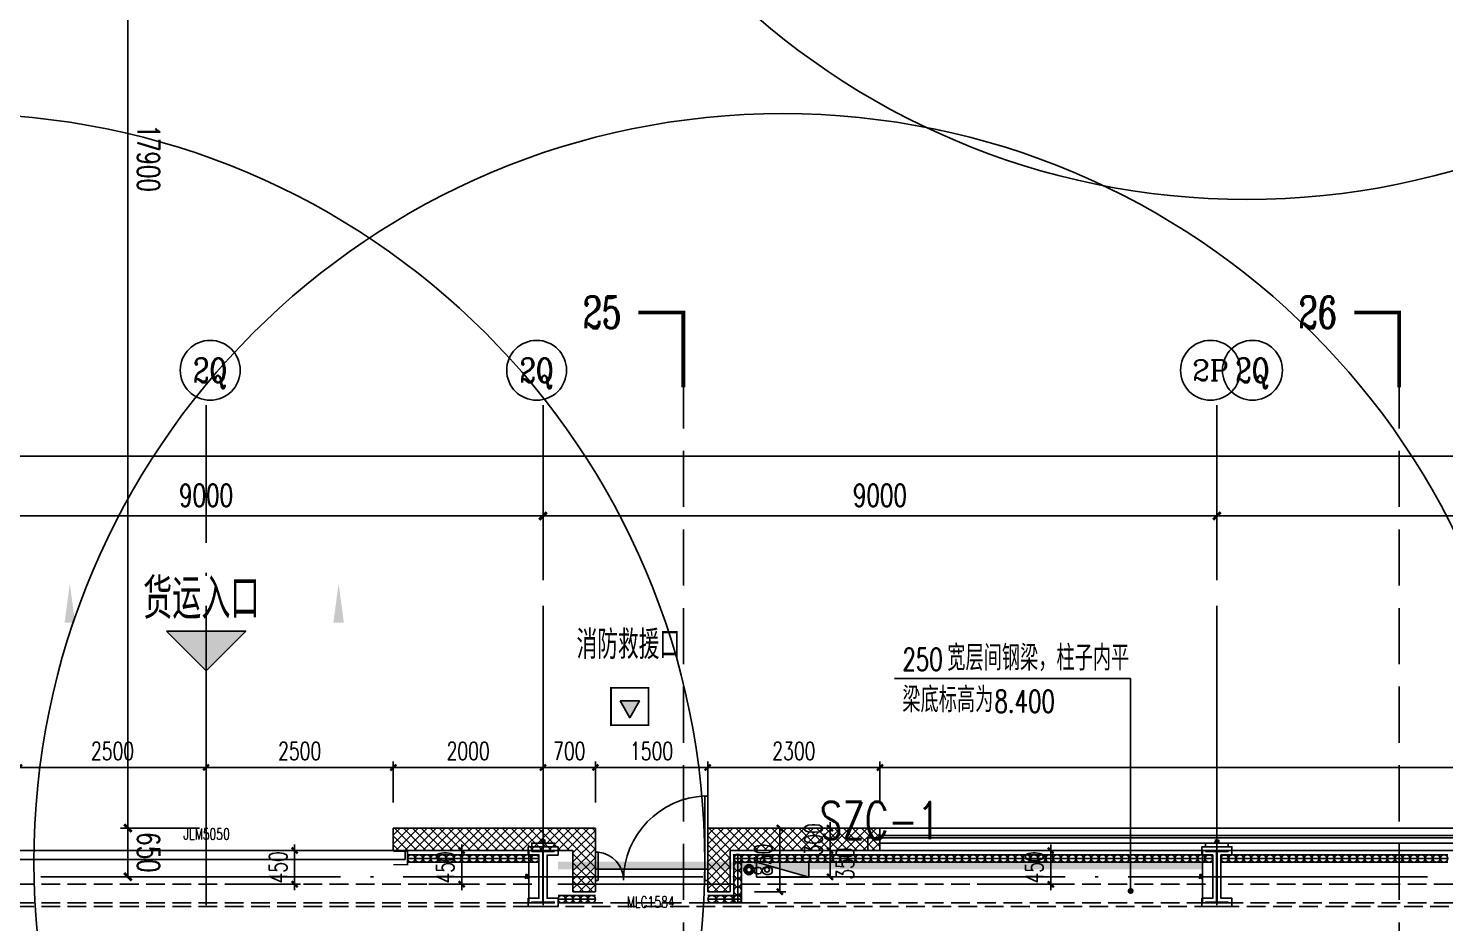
# Model space of a CAD drawing. Extents: x -1313754 to 847533, y 489853 to 941203.
# Drawn here: x -261728 to -242812, y 721956 to 733905 of the extents above; entities that cross this region are included whole.
import ezdxf
from ezdxf.enums import TextEntityAlignment as Align

# ---------------------------------------------------------------- set-up
doc = ezdxf.new("R2010")
doc.units = 0
doc.header["$LTSCALE"] = 1000
doc.header["$MEASUREMENT"] = 0
for name, pattern in [('10平面$0$DASH', [0.35, 0.25, -0.1]), ('CENTER', [2, 1.25, -0.25, 0.25, -0.25]), ('DASH', [0.35, 0.25, -0.1]), ('DOTE', [2.42, 2, -0.2, 0.02, -0.2])]:
    doc.linetypes.add(name, pattern=pattern)
doc.layers.get('Defpoints').update_dxf_attribs({"color": 210})
for name, color, linetype in [('10平面$0$WINDOW', 4, 'Continuous'), ('10平面$0$WINDOW_TEXT', 7, 'Continuous'), ('A-AXIS-D', 1, 'Continuous'), ('A-AXIS-DOTE', 14, 'DOTE'), ('A-AXIS-DP', 126, 'Continuous'), ('A-AXIS-SYMB', 3, 'Continuous'), ('A-HATCH-2', 251, 'Continuous'), ('A-HRAIL', 173, 'Continuous'), ('A-LIN-V', 9, 'Continuous'), ('A-SFCE', 30, 'Continuous'), ('A-TEXT', 61, 'Continuous'), ('A-WINDOW', 140, 'Continuous'), ('AS-COLN', 6, 'Continuous'), ('AS-WALL', 40, 'Continuous'), ('AS-结构边线层', 200, 'Continuous'), ('DIM_SYMB', 3, 'Continuous'), ('FH-line', 180, 'Continuous'), ('FH-tri', 180, 'Continuous'), ('PUB_HATCH', 8, 'Continuous'), ('PUB_TEXT', 7, 'Continuous'), ('RP-N2-01$0$$0$A-WIND-J', 1, 'Continuous'), ('RP-N2-01$0$A-WIND-J', 3, 'Continuous'), ('SB_ZF消火栓', 10, 'Continuous'), ('建-窗', 4, 'Continuous')]:
    doc.layers.add(name, color=color, linetype=linetype)
for name, color, linetype, lineweight in [('LG-ZF消防', 1, 'Continuous', 60), ('THIN', 7, 'Continuous', 0), ('柱间支撑', 6, 'CENTER', 0)]:
    doc.layers.add(name, color=color, linetype=linetype, lineweight=lineweight)
doc.styles.add('10平面$0$_TCH_WINDOW', font='SIMPLEX', dxfattribs={"height": 3.5, "bigfont": 'GBCBIG'})
doc.styles.add('_TCH_AXIS', font='COMPLEX', dxfattribs={"bigfont": 'GBCBIG'})
doc.styles.add('_TCH_DIM', font='SIMPLEX', dxfattribs={"bigfont": 'GBCBIG'})
doc.styles.add('_TCH_DIM_T3', font='SIMPLEX', dxfattribs={"width": 0.705882, "bigfont": 'GBCBIG'})
doc.styles.add('_TCH_LABEL', font='COMPLEX', dxfattribs={"bigfont": 'GBCBIG'})
doc.styles.add('A-STANDARD', font='SIMPLEX', dxfattribs={"bigfont": 'GBCBIG'})
doc.styles.add('TSSD_Rein', font='tj-romans1.shx', dxfattribs={"width": 0.7, "bigfont": 'tj-hztxt.shx'})
doc.dimstyles.new('_TCH_ARCH&&10', dxfattribs={"dimtxt": 29.75, "dimasz": 10, "dimexe": 10, "dimexo": 10, "dimgap": 12.625, "dimtad": 1, "dimdec": 0, "dimzin": 0, "dimdsep": 46, "dimtxsty": '_TCH_DIM_T3', "dimblk": 'ARCHTICK', "dimcen": 0.09, "dimclrt": 7, "dimazin": 2, "dimtfac": 1, "dimtdec": 0, "dimtix": 1, "dimtmove": 2, "dimatfit": 3, "dimfxl": 0, "dimtolj": 1, "dimtzin": 0, "dimarcsym": 0})
doc.dimstyles.new('_TCH_ARCH&&100', dxfattribs={"dimtxt": 297.5, "dimasz": 100, "dimexe": 100, "dimexo": 100, "dimgap": 126.25, "dimtad": 1, "dimdec": 0, "dimzin": 0, "dimdsep": 46, "dimtxsty": '_TCH_DIM_T3', "dimblk": 'ARCHTICK', "dimcen": 0.09, "dimclrt": 7, "dimazin": 2, "dimtfac": 1, "dimtdec": 0, "dimtix": 1, "dimtmove": 2, "dimatfit": 3, "dimfxl": 0, "dimtolj": 1, "dimtzin": 0, "dimarcsym": 0})
doc.dimstyles.new('_TCH_ARCH&&80', dxfattribs={"dimtxt": 238, "dimasz": 80, "dimexe": 80, "dimexo": 80, "dimgap": 101, "dimtad": 1, "dimdec": 0, "dimzin": 0, "dimdsep": 46, "dimtxsty": '_TCH_DIM_T3', "dimblk": 'ARCHTICK', "dimcen": 0.09, "dimclrt": 7, "dimazin": 2, "dimtfac": 1, "dimtdec": 0, "dimtix": 1, "dimtmove": 2, "dimatfit": 3, "dimfxl": 0, "dimtolj": 1, "dimtzin": 0, "dimarcsym": 0})
pattern_1 = [(45, (60, 0), (-60.000061, 60.000061), []), (135, (60, 0), (-60.000061, -60.000061), [])]

# ---------------------------------------------------------------- blocks, each defined once
blk = doc.blocks.new('_ArchTick')
at = {"color": 0, "linetype": 'ByBlock', "const_width": 0.4}
blk.add_lwpolyline([(-0.5, -0.5), (0.5, 0.5)], dxfattribs=at)
blk = doc.blocks.new('*D1235')
at = {"layer": 'A-AXIS-D', "color": 0, "lineweight": -2}
for p, q in [((-38704, -81600), (-39762, -81600)), ((-39662, -81600), (-39662, -82250)), ((-38704, -82250), (-39762, -82250))]:
    blk.add_line(p, q, dxfattribs=at)
at = {"layer": 'Defpoints', "color": 0}
for p in [(-38604, -81600), (-39662, -82250), (-38604, -82250)]:
    blk.add_point(p, dxfattribs=at)
at = {"layer": 'A-AXIS-D', "color": 0, "lineweight": -2, "xscale": 100, "yscale": 100, "zscale": 100}
for p, rotation in [((-39662, -81600), 90), ((-39662, -82250), 270)]:
    blk.add_blockref('_ArchTick', p, dxfattribs=dict(at, rotation=rotation))
at = {"layer": 'A-AXIS-D', "color": 7, "insert": (-39387, -81925), "char_height": 297.5, "attachment_point": 5, "rotation": 270, "style": '_TCH_DIM_T3'}
blk.add_mtext('\\A1;650', dxfattribs=at)
blk = doc.blocks.new('*D1236')
at = {"layer": 'A-AXIS-D', "color": 0, "lineweight": -2}
for p, q in [((-38704, -63700), (-39762, -63700)), ((-39662, -63700), (-39662, -81600)), ((-38704, -81600), (-39762, -81600))]:
    blk.add_line(p, q, dxfattribs=at)
at = {"layer": 'Defpoints', "color": 0}
for p in [(-38604, -63700), (-39662, -81600), (-38604, -81600)]:
    blk.add_point(p, dxfattribs=at)
at = {"layer": 'A-AXIS-D', "color": 0, "lineweight": -2, "xscale": 100, "yscale": 100, "zscale": 100}
for p, rotation in [((-39662, -63700), 90), ((-39662, -81600), 270)]:
    blk.add_blockref('_ArchTick', p, dxfattribs=dict(at, rotation=rotation))
at = {"layer": 'A-AXIS-D', "color": 7, "insert": (-39387, -72650), "char_height": 297.5, "attachment_point": 5, "rotation": 270, "style": '_TCH_DIM_T3'}
blk.add_mtext('\\A1;17900', dxfattribs=at)
blk = doc.blocks.new('*D1388')
at = {"layer": 'A-AXIS-D', "color": 0, "lineweight": -2}
for p, q in [((-43118, -78290), (-43118, -77330)), ((-34118, -78290), (-34118, -77330)), ((-43118, -77430), (-34118, -77430))]:
    blk.add_line(p, q, dxfattribs=at)
at = {"layer": 'Defpoints', "color": 0}
for p in [(-34118, -77430), (-43118, -78390), (-34118, -78390)]:
    blk.add_point(p, dxfattribs=at)
at = {"layer": 'A-AXIS-D', "color": 0, "lineweight": -2, "xscale": 100, "yscale": 100, "zscale": 100, "rotation": 180}
blk.add_blockref('_ArchTick', (-43118, -77430), dxfattribs=at)
at = {"layer": 'A-AXIS-D', "color": 0, "lineweight": -2, "xscale": 100, "yscale": 100, "zscale": 100}
blk.add_blockref('_ArchTick', (-34118, -77430), dxfattribs=at)
at = {"layer": 'A-AXIS-D', "color": 7, "insert": (-38618, -77155), "char_height": 297.5, "attachment_point": 5, "style": '_TCH_DIM_T3'}
blk.add_mtext('\\A1;9000', dxfattribs=at)
blk = doc.blocks.new('*D1389')
at = {"layer": 'A-AXIS-D', "color": 0, "lineweight": -2}
for p, q in [((-34118, -78290), (-34118, -77330)), ((-25118, -78290), (-25118, -77330)), ((-34118, -77430), (-25118, -77430))]:
    blk.add_line(p, q, dxfattribs=at)
at = {"layer": 'Defpoints', "color": 0}
for p in [(-25118, -77430), (-34118, -78390), (-25118, -78390)]:
    blk.add_point(p, dxfattribs=at)
at = {"layer": 'A-AXIS-D', "color": 0, "lineweight": -2, "xscale": 100, "yscale": 100, "zscale": 100, "rotation": 180}
blk.add_blockref('_ArchTick', (-34118, -77430), dxfattribs=at)
at = {"layer": 'A-AXIS-D', "color": 0, "lineweight": -2, "xscale": 100, "yscale": 100, "zscale": 100}
blk.add_blockref('_ArchTick', (-25118, -77430), dxfattribs=at)
at = {"layer": 'A-AXIS-D', "color": 7, "insert": (-29618, -77155), "char_height": 297.5, "attachment_point": 5, "style": '_TCH_DIM_T3'}
blk.add_mtext('\\A1;9000', dxfattribs=at)
blk = doc.blocks.new('*D1390')
at = {"layer": 'A-AXIS-D', "color": 0, "lineweight": -2}
for p, q in [((-25118, -78290), (-25118, -77330)), ((-16118, -78290), (-16118, -77330)), ((-25118, -77430), (-16118, -77430))]:
    blk.add_line(p, q, dxfattribs=at)
at = {"layer": 'Defpoints', "color": 0}
for p in [(-16118, -77430), (-25118, -78390), (-16118, -78390)]:
    blk.add_point(p, dxfattribs=at)
at = {"layer": 'A-AXIS-D', "color": 0, "lineweight": -2, "xscale": 100, "yscale": 100, "zscale": 100, "rotation": 180}
blk.add_blockref('_ArchTick', (-25118, -77430), dxfattribs=at)
at = {"layer": 'A-AXIS-D', "color": 0, "lineweight": -2, "xscale": 100, "yscale": 100, "zscale": 100}
blk.add_blockref('_ArchTick', (-16118, -77430), dxfattribs=at)
at = {"layer": 'A-AXIS-D', "color": 7, "insert": (-20618, -77155), "char_height": 297.5, "attachment_point": 5, "style": '_TCH_DIM_T3'}
blk.add_mtext('\\A1;9000', dxfattribs=at)
blk = doc.blocks.new('*D1404')
at = {"layer": 'A-AXIS-D', "color": 0, "lineweight": -2}
for p, q in [((-65318, -78190), (-65318, -76530)), ((92682, -78190), (92682, -76530)), ((-65318, -76630), (92682, -76630))]:
    blk.add_line(p, q, dxfattribs=at)
at = {"layer": 'Defpoints', "color": 0}
for p in [(92682, -76630), (-65318, -78290), (92682, -78290)]:
    blk.add_point(p, dxfattribs=at)
at = {"layer": 'A-AXIS-D', "color": 0, "lineweight": -2, "xscale": 100, "yscale": 100, "zscale": 100, "rotation": 180}
blk.add_blockref('_ArchTick', (-65318, -76630), dxfattribs=at)
at = {"layer": 'A-AXIS-D', "color": 0, "lineweight": -2, "xscale": 100, "yscale": 100, "zscale": 100}
blk.add_blockref('_ArchTick', (92682, -76630), dxfattribs=at)
at = {"layer": 'A-AXIS-D', "color": 7, "insert": (13682, -76355), "char_height": 297.5, "attachment_point": 5, "style": '_TCH_DIM_T3'}
blk.add_mtext('\\A1;158000', dxfattribs=at)
blk = doc.blocks.new('JYC-1')
at = {"layer": 'FH-tri'}
h = blk.add_hatch(color=2, dxfattribs=at)
h.dxf.hatch_style = 1
h.paths.add_polyline_path([(-338946, 83138), (-337696, 84388), (-337696, 83138)])
at = {"layer": 'FH-tri', "color": 2}
blk.add_lwpolyline([(-338946, 83138), (-337696, 84388), (-337696, 84388), (-337696, 83138)], close=True, dxfattribs=at)
at = {"layer": 'A-TEXT', "style": 'A-STANDARD'}
blk.add_text('货运入口', height=900.2, rotation=45, dxfattribs=at).set_placement((-339504, 82962))
blk = doc.blocks.new('WINDOW2DLIB$DYNSTYLE$00000005')
at = {"color": 0}
for points in [[(-0.5, 0.5), (0.5, 0.5)], [(0.5, -0.5), (0.5, 0.5)], [(0.5, 0.16667), (-0.5, 0.16667)], [(0.5, -0.16667), (-0.5, -0.16667)], [(-0.5, -0.5), (0.5, -0.5)]]:
    blk.add_lwpolyline(points, dxfattribs=at)
blk = doc.blocks.new('10平面$0$$DorLib2D$00000126')
at = {"color": 0, "linetype": 'Continuous'}
for p, q in [((-0.532, 0.5), (-0.532, 0.9)), ((0.532, 0.9), (0.532, 0.5))]:
    blk.add_line(p, q, dxfattribs=at)
at = {"color": 0, "linetype": '10平面$0$DASH'}
for p, q in [((-0.532, 0.9), (0.532, 0.9)), ((-0.532, 0.5), (0.532, 0.5))]:
    blk.add_line(p, q, dxfattribs=at)
blk = doc.blocks.new('DOOR2DLIB$SYSLIB$00000123')
at = {"color": 0}
for p, q in [((0.475, -0.001), (0.475, 0.752)), ((0.475, 0.752), (0.5, 0.752)), ((0.5, -0.001), (0.5, 0.752)), ((-0.5, 0), (-0.5, 0.252)), ((-0.475, 0.252), (-0.5, 0.252)), ((-0.475, 0), (-0.475, 0.252)), ((-0.475, 0), (-0.5, 0)), ((0.475, -0.001), (0.5, -0.001))]:
    blk.add_line(p, q, dxfattribs=at)
for centre, radius, start, end in [((0.505, -0.002), 0.755, 92.2493, 179.7238), ((-0.501, 0.003), 0.251, 359.7899, 84.0974)]:
    blk.add_arc(centre, radius, start, end, dxfattribs=at)
blk = doc.blocks.new('42343243')
at = {"layer": 'PUB_HATCH'}
h = blk.add_hatch(dxfattribs=at)
h.set_pattern_fill('多孔材料', color=256, scale=30, style=0)
h.set_pattern_definition(pattern_1)
h.paths.add_polyline_path([(-254454, 1222870), (-254154, 1223170), (-256854, 1223170), (-256854, 1222870)])
h = blk.add_hatch(dxfattribs=at)
h.set_pattern_fill('多孔材料', color=256, scale=30, style=0)
h.set_pattern_definition(pattern_1)
h.paths.add_polyline_path([(-254454, 1222320), (-254154, 1222620), (-254154, 1223170), (-254454, 1222870)])
h = blk.add_hatch(dxfattribs=at)
h.set_pattern_fill('多孔材料', color=256, scale=30, style=0)
h.set_pattern_definition(pattern_1)
h.paths.add_polyline_path([(-252354, 1222870), (-250354, 1222870), (-250354, 1223170), (-252654, 1223170)])
h = blk.add_hatch(dxfattribs=at)
h.set_pattern_fill('多孔材料', color=256, scale=30, style=0)
h.set_pattern_definition(pattern_1)
h.paths.add_polyline_path([(-252654, 1222620), (-252354, 1222320), (-252354, 1222870), (-252654, 1223170)])
h = blk.add_hatch(dxfattribs=at)
h.set_pattern_fill('多孔材料', color=256, scale=30, style=0)
h.set_pattern_definition(pattern_1)
h.paths.add_polyline_path([(-254454, 1222320), (-254154, 1222320), (-254154, 1222620)])
h = blk.add_hatch(dxfattribs=at)
h.set_pattern_fill('多孔材料', color=256, scale=30, style=0)
h.set_pattern_definition(pattern_1)
h.paths.add_polyline_path([(-252654, 1222620), (-252654, 1222320), (-252354, 1222320)])
at = {"layer": '10平面$0$WINDOW'}
blk.add_line((-252654, 1222620), (-254154, 1222620), dxfattribs=at)
at = {"layer": 'AS-WALL'}
for p, q in [((-254154, 1223170), (-256854, 1223170)), ((-256854, 1222870), (-256854, 1223170)), ((-254154, 1222620), (-254154, 1223170)), ((-250354, 1223170), (-252654, 1223170)), ((-252654, 1222620), (-252654, 1223170)), ((-250354, 1222870), (-250354, 1223170)), ((-254454, 1222870), (-256854, 1222870)), ((-254454, 1222320), (-254454, 1222870)), ((-252354, 1222870), (-250354, 1222870)), ((-252354, 1222320), (-252354, 1222870)), ((-254154, 1222320), (-254154, 1222620)), ((-252654, 1222620), (-252654, 1222320)), ((-254454, 1222320), (-254154, 1222320)), ((-252654, 1222320), (-252354, 1222320))]:
    blk.add_line(p, q, dxfattribs=at)
at = {"layer": '10平面$0$WINDOW'}
ref = blk.add_blockref('DOOR2DLIB$SYSLIB$00000123', (-253404, 1222470), dxfattribs=dict(at, xscale=-1500, yscale=-1500, zscale=300, rotation=179.9999999999555))
ref.add_attrib('A', 'MLC1584', (-253737, 1222108), dxfattribs={"layer": '10平面$0$WINDOW_TEXT', "ltscale": 500, "height": 148.8, "rotation": 360, "style": '10平面$0$_TCH_WINDOW', "width": 0.705882})
ref = blk.add_blockref('10平面$0$$DorLib2D$00000126', (-259354, 1223020), dxfattribs=dict(at, xscale=5000, yscale=300, zscale=300, rotation=179.9999999999992))
ref.add_attrib('A', 'JLM5050', (-259655, 1223016), dxfattribs={"layer": '10平面$0$WINDOW_TEXT', "ltscale": 500, "height": 148.8, "rotation": 360, "style": '10平面$0$_TCH_WINDOW', "width": 0.705882})
at = {"layer": '建-窗', "xscale": -20900, "yscale": -300, "zscale": 300, "rotation": 359.9999999994902}
blk.add_blockref('WINDOW2DLIB$DYNSTYLE$00000005', (-239904, 1223020), dxfattribs=at)
blk = doc.blocks.new('43243')
at = {"layer": 'AS-结构边线层'}
blk.add_lwpolyline([(-200454, 722920), (-210494, 722920), (-210494, 723090), (-223514, 723090), (-223514, 722920), (-225354, 722920), (-225354, 722470), (-227454, 722470), (-227454, 722920), (-229294, 722920), (-229294, 723090), (-250514, 723090), (-250514, 722920), (-252354, 722920), (-252354, 722470), (-254454, 722470), (-254454, 722920), (-264361, 722920), (-285754, 656986)], dxfattribs=at)
blk = doc.blocks.new('*D1743')
at = {"layer": 'A-AXIS-DP', "color": 0, "lineweight": -2}
for p, q in [((-258900, 722920), (-258092, 722920)), ((-258172, 722920), (-258172, 723000)), ((-258172, 722470), (-258172, 722920)), ((-258900, 722470), (-258092, 722470)), ((-258172, 722470), (-258172, 722390))]:
    blk.add_line(p, q, dxfattribs=at)
at = {"layer": 'Defpoints', "color": 0}
for p in [(-258980, 722920), (-258172, 722920), (-258980, 722470)]:
    blk.add_point(p, dxfattribs=at)
at = {"layer": 'A-AXIS-DP', "color": 0, "lineweight": -2, "xscale": 80, "yscale": 80, "zscale": 80}
for p, rotation in [((-258172, 722920), 270), ((-258172, 722470), 90)]:
    blk.add_blockref('_ArchTick', p, dxfattribs=dict(at, rotation=rotation))
at = {"layer": 'A-AXIS-DP', "color": 7, "insert": (-258392, 722695), "char_height": 238, "attachment_point": 5, "rotation": 90, "style": '_TCH_DIM_T3'}
blk.add_mtext('\\A1;450', dxfattribs=at)
blk = doc.blocks.new('*D1747')
at = {"layer": 'A-AXIS-DP', "color": 0, "lineweight": -2}
for p, q in [((-248800, 722920), (-247992, 722920)), ((-248072, 722920), (-248072, 723000)), ((-248072, 722470), (-248072, 722920)), ((-248800, 722470), (-247992, 722470)), ((-248072, 722470), (-248072, 722390))]:
    blk.add_line(p, q, dxfattribs=at)
at = {"layer": 'Defpoints', "color": 0}
for p in [(-248880, 722920), (-248072, 722920), (-248880, 722470)]:
    blk.add_point(p, dxfattribs=at)
at = {"layer": 'A-AXIS-DP', "color": 0, "lineweight": -2, "xscale": 80, "yscale": 80, "zscale": 80}
for p, rotation in [((-248072, 722920), 270), ((-248072, 722470), 90)]:
    blk.add_blockref('_ArchTick', p, dxfattribs=dict(at, rotation=rotation))
at = {"layer": 'A-AXIS-DP', "color": 7, "insert": (-248292, 722695), "char_height": 238, "attachment_point": 5, "rotation": 90, "style": '_TCH_DIM_T3'}
blk.add_mtext('\\A1;450', dxfattribs=at)
blk = doc.blocks.new('*D1765')
at = {"layer": 'A-AXIS-DP', "color": 0, "lineweight": -2}
for p, q in [((-195790, 766880), (-195790, 766929)), ((-195790, 766919), (-195490, 766919)), ((-195490, 766880), (-195490, 766929))]:
    blk.add_line(p, q, dxfattribs=at)
at = {"layer": 'Defpoints', "color": 0}
for p in [(-195490, 766919), (-195790, 766870), (-195490, 766870)]:
    blk.add_point(p, dxfattribs=at)
at = {"layer": 'A-AXIS-DP', "color": 0, "lineweight": -2, "xscale": 10, "yscale": 10, "zscale": 10, "rotation": 180}
blk.add_blockref('_ArchTick', (-195790, 766919), dxfattribs=at)
at = {"layer": 'A-AXIS-DP', "color": 0, "lineweight": -2, "xscale": 10, "yscale": 10, "zscale": 10}
blk.add_blockref('_ArchTick', (-195490, 766919), dxfattribs=at)
at = {"layer": 'A-AXIS-DP', "color": 7, "insert": (-195640, 766946), "char_height": 29.8, "attachment_point": 5, "style": '_TCH_DIM_T3'}
blk.add_mtext('\\A1;300', dxfattribs=at)
blk = doc.blocks.new('*D1766')
at = {"layer": 'A-AXIS-DP', "color": 0, "lineweight": -2}
for p, q in [((-195800, 766820), (-195841, 766820)), ((-195831, 766120), (-195831, 766820)), ((-195800, 766120), (-195841, 766120))]:
    blk.add_line(p, q, dxfattribs=at)
at = {"layer": 'Defpoints', "color": 0}
for p in [(-195831, 766820), (-195790, 766820), (-195790, 766120)]:
    blk.add_point(p, dxfattribs=at)
at = {"layer": 'A-AXIS-DP', "color": 0, "lineweight": -2, "xscale": 10, "yscale": 10, "zscale": 10}
for p, rotation in [((-195831, 766820), 90), ((-195831, 766120), 270)]:
    blk.add_blockref('_ArchTick', p, dxfattribs=dict(at, rotation=rotation))
at = {"layer": 'A-AXIS-DP', "color": 7, "insert": (-195859, 766470), "char_height": 29.8, "attachment_point": 5, "rotation": 90, "style": '_TCH_DIM_T3'}
blk.add_mtext('\\A1;700', dxfattribs=at)
blk = doc.blocks.new('w42343')
at = {"layer": 'A-HATCH-2', "linetype": 'DASH'}
blk.add_line((-263654.2, 722170), (-128354.2, 722170), dxfattribs=at)
blk = doc.blocks.new('RP-N2-01$0$$0$xfjy')
at = {"layer": 'RP-N2-01$0$$0$A-WIND-J'}
h = blk.add_hatch(color=256, dxfattribs=at)
h.dxf.hatch_style = 1
h.paths.add_polyline_path([(1141876, -26214), (1142135, -26214), (1142005, -25989)])
at = {"layer": 'RP-N2-01$0$$0$A-WIND-J', "const_width": 25}
blk.add_lwpolyline([(1141755, -25889), (1141755, -26389), (1142255, -26389), (1142255, -25889)], close=True, dxfattribs=at)
at = {"layer": 'RP-N2-01$0$$0$A-WIND-J'}
for points in [[(1141755, -26389), (1142255, -26389), (1142255, -25889), (1141755, -25889)], [(1141876, -26214), (1142135, -26214), (1142005, -25989)]]:
    blk.add_lwpolyline(points, close=True, dxfattribs=at)
blk = doc.blocks.new('RP-N2-01$0$xfjy')
at = {"layer": 'RP-N2-01$0$$0$A-WIND-J'}
blk.add_blockref('RP-N2-01$0$$0$xfjy', (0, 0), dxfattribs=at)
blk = doc.blocks.new('1232')
at = {"layer": 'RP-N2-01$0$A-WIND-J', "xscale": -1, "rotation": 180}
blk.add_blockref('RP-N2-01$0$xfjy', (-1395701, 698705, 0), dxfattribs=at)
at = {"layer": 'A-TEXT', "style": '_TCH_DIM'}
blk.add_text('消防救援口', height=384.1, dxfattribs=at).set_placement((-254406, 725479, 0))
blk = doc.blocks.new('23124232432')
at = {"layer": '柱间支撑', "const_width": 100}
blk.add_lwpolyline([(-246054, 722720), (-254654, 722720)], dxfattribs=at)
at = {"layer": 'THIN', "style": 'TSSD_Rein', "width": 0.7}
blk.add_text('SZC-1', height=500, dxfattribs=at).set_placement((-250354, 722920), align=Align.BOTTOM_CENTER)
blk = doc.blocks.new('3333')
at = {"layer": 'A-SFCE', "const_width": 20}
blk.add_lwpolyline([(-227064, 766320), (-227064, 766510), (-227244, 766510), (-227244, 766320)], dxfattribs=at)
blk = doc.blocks.new('99平面图例外参$0$$LinePat$圆环')
for points in [[(0, 150), (300, 150)], [(0, 0), (300, 0)], [(0, -150), (300, -150)]]:
    blk.add_lwpolyline(points)
at = {"color": 0}
blk.add_circle((150, 0), 150, dxfattribs=at)
blk = doc.blocks.new('34242343243')
at = {"layer": 'A-HRAIL', "yscale": 0.3333333333333333, "zscale": 0.3333333333333333}
for p, xscale, rotation in [((-256562, 722814), -0.3444737743800529, 359.999999999795), ((-256458, 722814), -0.3444737743800529, 359.999999999795), ((-256355, 722814), -0.3444737743800529, 359.999999999795), ((-256252, 722814), -0.3444737743800529, 359.999999999795), ((-256148, 722814), -0.3444737743800529, 359.999999999795), ((-256045, 722814), -0.3444737743800529, 359.999999999795), ((-255942, 722814), -0.3444737743800529, 359.999999999795), ((-255838, 722814), -0.3444737743800529, 359.999999999795), ((-255735, 722814), -0.3444737743800529, 359.999999999795), ((-255632, 722814), -0.3444737743800529, 359.999999999795), ((-255528, 722814), -0.3444737743800529, 359.999999999795), ((-255425, 722814), -0.3444737743800529, 359.999999999795), ((-255322, 722814), -0.3444737743800529, 359.999999999795), ((-255218, 722814), -0.3444737743800529, 359.999999999795), ((-255115, 722814), -0.3444737743800529, 359.999999999795), ((-255012, 722814), -0.3444737743800529, 359.999999999795), ((-254908, 722814), -0.3444737743800529, 359.999999999795), ((-252254, 722762), -0.3611111227129974, 270), ((-252304, 722814), 0.3384127419231498, 2.033568827363012e-10), ((-252203, 722814), 0.3384127419231498, 2.033568827363012e-10), ((-252101, 722814), 0.3384127419231498, 2.033568827363012e-10), ((-252000, 722814), 0.3384127419231498, 2.033568827363012e-10), ((-251898, 722814), 0.3384127419231498, 2.033568827363012e-10), ((-251797, 722814), 0.3384127419231498, 2.033568827363012e-10), ((-251695, 722814), 0.3384127419231498, 2.033568827363012e-10), ((-251594, 722814), 0.3384127419231498, 2.033568827363012e-10), ((-251492, 722814), 0.3384127419231498, 2.033568827363012e-10), ((-251390, 722814), 0.3384127419231498, 2.033568827363012e-10), ((-251289, 722814), 0.3384127419231498, 2.033568827363012e-10), ((-251187, 722814), 0.3384127419231498, 2.033568827363012e-10), ((-251086, 722814), 0.3384127419231498, 2.033568827363012e-10), ((-250984, 722814), 0.3384127419231498, 2.033568827363012e-10), ((-250883, 722814), 0.3384127419231498, 2.033568827363012e-10), ((-250781, 722814), 0.3384127419231498, 2.033568827363012e-10), ((-250680, 722814), 0.3384127419231498, 2.033568827363012e-10), ((-250578, 722814), 0.3384127419231498, 2.033568827363012e-10), ((-250477, 722814), 0.3384127419231498, 2.033568827363012e-10), ((-250375, 722814), 0.3384127419231498, 2.033568827363012e-10), ((-250274, 722814), 0.3384127419231498, 2.033568827363012e-10), ((-250172, 722814), 0.3384127419231498, 2.033568827363012e-10), ((-250071, 722814), 0.3384127419231498, 2.033568827363012e-10), ((-249969, 722814), 0.3384127419231498, 2.033568827363012e-10), ((-249868, 722814), 0.3384127419231498, 2.033568827363012e-10), ((-249766, 722814), 0.3384127419231498, 2.033568827363012e-10), ((-249665, 722814), 0.3384127419231498, 2.033568827363012e-10), ((-249563, 722814), 0.3384127419231498, 2.033568827363012e-10), ((-249462, 722814), 0.3384127419231498, 2.033568827363012e-10), ((-249360, 722814), 0.3384127419231498, 2.033568827363012e-10), ((-249258, 722814), 0.3384127419231498, 2.033568827363012e-10), ((-249157, 722814), 0.3384127419231498, 2.033568827363012e-10), ((-249055, 722814), 0.3384127419231498, 2.033568827363012e-10), ((-248954, 722814), 0.3384127419231498, 2.033568827363012e-10), ((-248852, 722814), 0.3384127419231498, 2.033568827363012e-10), ((-248751, 722814), 0.3384127419231498, 2.033568827363012e-10), ((-248649, 722814), 0.3384127419231498, 2.033568827363012e-10), ((-248548, 722814), 0.3384127419231498, 2.033568827363012e-10), ((-248446, 722814), 0.3384127419231498, 2.033568827363012e-10), ((-248345, 722814), 0.3384127419231498, 2.033568827363012e-10), ((-248243, 722814), 0.3384127419231498, 2.033568827363012e-10), ((-248142, 722814), 0.3384127419231498, 2.033568827363012e-10), ((-248040, 722814), 0.3384127419231498, 2.033568827363012e-10), ((-247939, 722814), 0.3384127419231498, 2.033568827363012e-10), ((-247837, 722814), 0.3384127419231498, 2.033568827363012e-10), ((-247736, 722814), 0.3384127419231498, 2.033568827363012e-10), ((-247634, 722814), 0.3384127419231498, 2.033568827363012e-10), ((-247533, 722814), 0.3384127419231498, 2.033568827363012e-10), ((-247431, 722814), 0.3384127419231498, 2.033568827363012e-10), ((-247330, 722814), 0.3384127419231498, 2.033568827363012e-10), ((-247228, 722814), 0.3384127419231498, 2.033568827363012e-10), ((-247126, 722814), 0.3384127419231498, 2.033568827363012e-10), ((-247025, 722814), 0.3384127419231498, 2.033568827363012e-10), ((-246923, 722814), 0.3384127419231498, 2.033568827363012e-10), ((-246822, 722814), 0.3384127419231498, 2.033568827363012e-10), ((-246720, 722814), 0.3384127419231498, 2.033568827363012e-10), ((-246619, 722814), 0.3384127419231498, 2.033568827363012e-10), ((-246517, 722814), 0.3384127419231498, 2.033568827363012e-10), ((-246416, 722814), 0.3384127419231498, 2.033568827363012e-10), ((-246314, 722814), 0.3384127419231498, 2.033568827363012e-10), ((-246213, 722814), 0.3384127419231498, 2.033568827363012e-10), ((-246111, 722814), 0.3384127419231498, 2.033568827363012e-10), ((-246010, 722814), 0.3384127419231498, 2.033568827363012e-10), ((-245800, 722814), 0.3368181818181818, 2.032837260091426e-10), ((-245699, 722814), 0.3368181818181818, 2.032837260091426e-10), ((-245598, 722814), 0.3368181818181818, 2.032837260091426e-10), ((-245497, 722814), 0.3368181818181818, 2.032837260091426e-10), ((-245396, 722814), 0.3368181818181818, 2.032837260091426e-10), ((-245295, 722814), 0.3368181818181818, 2.032837260091426e-10), ((-245194, 722814), 0.3368181818181818, 2.032837260091426e-10), ((-245093, 722814), 0.3368181818181818, 2.032837260091426e-10), ((-244992, 722814), 0.3368181818181818, 2.032837260091426e-10), ((-244891, 722814), 0.3368181818181818, 2.032837260091426e-10), ((-244790, 722814), 0.3368181818181818, 2.032837260091426e-10), ((-244689, 722814), 0.3368181818181818, 2.032837260091426e-10), ((-244588, 722814), 0.3368181818181818, 2.032837260091426e-10), ((-244487, 722814), 0.3368181818181818, 2.032837260091426e-10), ((-244386, 722814), 0.3368181818181818, 2.032837260091426e-10), ((-244285, 722814), 0.3368181818181818, 2.032837260091426e-10), ((-244183, 722814), 0.3368181818181818, 2.032837260091426e-10), ((-244082, 722814), 0.3368181818181818, 2.032837260091426e-10), ((-243981, 722814), 0.3368181818181818, 2.032837260091426e-10), ((-243880, 722814), 0.3368181818181818, 2.032837260091426e-10), ((-243779, 722814), 0.3368181818181818, 2.032837260091426e-10), ((-243678, 722814), 0.3368181818181818, 2.032837260091426e-10), ((-243577, 722814), 0.3368181818181818, 2.032837260091426e-10), ((-243476, 722814), 0.3368181818181818, 2.032837260091426e-10), ((-243375, 722814), 0.3368181818181818, 2.032837260091426e-10), ((-243274, 722814), 0.3368181818181818, 2.032837260091426e-10), ((-243173, 722814), 0.3368181818181818, 2.032837260091426e-10), ((-243072, 722814), 0.3368181818181818, 2.032837260091426e-10), ((-242971, 722814), 0.3368181818181818, 2.032837260091426e-10), ((-242870, 722814), 0.3368181818181818, 2.032837260091426e-10), ((-252254, 722653), -0.3611111227129974, 270), ((-252254, 722545), -0.3611111227129974, 270), ((-252254, 722437), -0.3611111227129974, 270), ((-252254, 722328), -0.3611111227129974, 270), ((-252254, 722220), -0.3611111227129974, 270)]:
    blk.add_blockref('99平面图例外参$0$$LinePat$圆环', p, dxfattribs=dict(at, xscale=xscale, rotation=rotation))
for p, xscale in [((-254554, 722270), -0.3333327849077565), ((-254454, 722270), -0.3333327849077565), ((-254354, 722270), -0.3333327849077565), ((-254254, 722270), -0.3333327849077565), ((-254154, 722270), -0.3333327849077565), ((-252542, 722270), -0.3749999999076196), ((-252429, 722270), -0.3749999999076196), ((-252317, 722270), -0.3749999999076196), ((-252204, 722270), -0.3749999999076196)]:
    blk.add_blockref('99平面图例外参$0$$LinePat$圆环', p, dxfattribs=dict(at, xscale=xscale))
at = {"layer": 'A-SFCE', "xscale": -1, "rotation": 270}
blk.add_blockref('3333', (-1023175, 949974), dxfattribs=at)
blk = doc.blocks.new('A$C5D961328')
at = {"layer": 'SB_ZF消火栓'}
blk.add_hatch(color=256, dxfattribs=at).paths.add_polyline_path([(0, 40), (700, 40), (700, 240)])
at = {"layer": 'A-LIN-V', "ltscale": 500}
blk.add_circle((350, 40), 10001, dxfattribs=at)
at = {"layer": 'SB_ZF消火栓'}
for p, q in [((700, 240), (0, 240)), ((0, 240), (0, 40)), ((700, 240), (0, 40)), ((700, 240), (700, 40)), ((0, 40), (700, 40))]:
    blk.add_line(p, q, dxfattribs=at)
at = {"layer": 'SB_ZF消火栓', "color": 1}
blk.add_circle((140, 140), 32.5, dxfattribs=at)
blk = doc.blocks.new('43242343')
at = {"layer": 'LG-ZF消防', "linetype": 'Continuous'}
blk.add_circle((-252103, 722664), 50, dxfattribs=at)
blk = doc.blocks.new('234243242332')
at = {"layer": 'LG-ZF消防', "linetype": 'Continuous'}
blk.add_blockref('43242343', (0, 0), dxfattribs=at)
at = {"layer": 'SB_ZF消火栓'}
blk.add_blockref('A$C5D961328', (-245804, 741580), dxfattribs=at)
at = {"layer": 'SB_ZF消火栓', "xscale": -1, "rotation": 180}
for p in [(-263045, 722804), (-252003, 722804)]:
    blk.add_blockref('A$C5D961328', p, dxfattribs=at)
blk = doc.blocks.new('*D419')
at = {"layer": 'A-AXIS-DP', "color": 0, "lineweight": -2}
for p, q in [((-256380, 722920), (-255860, 722920)), ((-255940, 722920), (-255940, 723000)), ((-255940, 722470), (-255940, 722920)), ((-256380, 722470), (-255860, 722470)), ((-255940, 722470), (-255940, 722390))]:
    blk.add_line(p, q, dxfattribs=at)
at = {"layer": 'Defpoints', "color": 0}
for p in [(-256460, 722920), (-255940, 722920), (-256460, 722470)]:
    blk.add_point(p, dxfattribs=at)
at = {"layer": 'A-AXIS-DP', "color": 0, "lineweight": -2, "xscale": 80, "yscale": 80, "zscale": 80}
for p, rotation in [((-255940, 722920), 270), ((-255940, 722470), 90)]:
    blk.add_blockref('_ArchTick', p, dxfattribs=dict(at, rotation=rotation))
at = {"layer": 'A-AXIS-DP', "color": 7, "insert": (-256160, 722695), "char_height": 238, "attachment_point": 5, "rotation": 90, "style": '_TCH_DIM_T3'}
blk.add_mtext('\\A1;450', dxfattribs=at)
blk = doc.blocks.new('*D713')
at = {"layer": 'A-AXIS-DP', "color": 0, "lineweight": -2}
for p, q in [((-251360, 722920), (-250941, 722920)), ((-251021, 722570), (-251021, 722920)), ((-251360, 722570), (-250941, 722570))]:
    blk.add_line(p, q, dxfattribs=at)
at = {"layer": 'Defpoints', "color": 0}
for p in [(-251440, 722920), (-251021, 722920), (-251440, 722570)]:
    blk.add_point(p, dxfattribs=at)
at = {"layer": 'A-AXIS-DP', "color": 0, "lineweight": -2, "xscale": 80, "yscale": 80, "zscale": 80}
for p, rotation in [((-251021, 722920), 90), ((-251021, 722570), 270)]:
    blk.add_blockref('_ArchTick', p, dxfattribs=dict(at, rotation=rotation))
at = {"layer": 'A-AXIS-DP', "color": 7, "insert": (-250820, 722745), "char_height": 238, "attachment_point": 5, "rotation": 90, "style": '_TCH_DIM_T3'}
blk.add_mtext('\\A1;350', dxfattribs=at)
blk = doc.blocks.new('*D714')
at = {"layer": 'A-AXIS-DP', "color": 0, "lineweight": -2}
for p, q in [((-251360, 723220), (-250941, 723220)), ((-251021, 723220), (-251021, 723300)), ((-251021, 722920), (-251021, 723220)), ((-251360, 722920), (-250941, 722920)), ((-251021, 722920), (-251021, 722840))]:
    blk.add_line(p, q, dxfattribs=at)
at = {"layer": 'Defpoints', "color": 0}
for p in [(-251440, 723220), (-251021, 723220), (-251440, 722920)]:
    blk.add_point(p, dxfattribs=at)
at = {"layer": 'A-AXIS-DP', "color": 0, "lineweight": -2, "xscale": 80, "yscale": 80, "zscale": 80}
for p, rotation in [((-251021, 723220), 270), ((-251021, 722920), 90)]:
    blk.add_blockref('_ArchTick', p, dxfattribs=dict(at, rotation=rotation))
at = {"layer": 'A-AXIS-DP', "color": 7, "insert": (-251241, 723070), "char_height": 238, "attachment_point": 5, "rotation": 90, "style": '_TCH_DIM_T3'}
blk.add_mtext('\\A1;300', dxfattribs=at)
blk = doc.blocks.new('*D715')
at = {"layer": 'A-AXIS-DP', "color": 0, "lineweight": -2}
for p, q in [((-252030, 723220), (-251611, 723220)), ((-251691, 722370), (-251691, 723220)), ((-252030, 722370), (-251611, 722370))]:
    blk.add_line(p, q, dxfattribs=at)
at = {"layer": 'Defpoints', "color": 0}
for p in [(-252110, 723220), (-251691, 723220), (-252110, 722370)]:
    blk.add_point(p, dxfattribs=at)
at = {"layer": 'A-AXIS-DP', "color": 0, "lineweight": -2, "xscale": 80, "yscale": 80, "zscale": 80}
for p, rotation in [((-251691, 723220), 90), ((-251691, 722370), 270)]:
    blk.add_blockref('_ArchTick', p, dxfattribs=dict(at, rotation=rotation))
at = {"layer": 'A-AXIS-DP', "color": 7, "insert": (-251911, 722795), "char_height": 238, "attachment_point": 5, "rotation": 90, "style": '_TCH_DIM_T3'}
blk.add_mtext('\\A1;850', dxfattribs=at)
blk = doc.blocks.new('*D1028')
at = {"layer": 'A-AXIS-DP', "color": 0, "lineweight": -2}
for p, q in [((-261854, 723560), (-261854, 724110)), ((-261854, 724030), (-259354, 724030)), ((-259354, 723560), (-259354, 724110))]:
    blk.add_line(p, q, dxfattribs=at)
at = {"layer": 'Defpoints', "color": 0}
for p in [(-259354, 724030), (-261854, 723480), (-259354, 723480)]:
    blk.add_point(p, dxfattribs=at)
at = {"layer": 'A-AXIS-DP', "color": 0, "lineweight": -2, "xscale": 80, "yscale": 80, "zscale": 80, "rotation": 180}
blk.add_blockref('_ArchTick', (-261854, 724030), dxfattribs=at)
at = {"layer": 'A-AXIS-DP', "color": 0, "lineweight": -2, "xscale": 80, "yscale": 80, "zscale": 80}
blk.add_blockref('_ArchTick', (-259354, 724030), dxfattribs=at)
at = {"layer": 'A-AXIS-DP', "color": 7, "insert": (-260604, 724250), "char_height": 238, "attachment_point": 5, "style": '_TCH_DIM_T3'}
blk.add_mtext('\\A1;2500', dxfattribs=at)
blk = doc.blocks.new('*D1029')
at = {"layer": 'A-AXIS-DP', "color": 0, "lineweight": -2}
for p, q in [((-259354, 723560), (-259354, 724110)), ((-259354, 724030), (-256854, 724030)), ((-256854, 723560), (-256854, 724110))]:
    blk.add_line(p, q, dxfattribs=at)
at = {"layer": 'Defpoints', "color": 0}
for p in [(-256854, 724030), (-259354, 723480), (-256854, 723480)]:
    blk.add_point(p, dxfattribs=at)
at = {"layer": 'A-AXIS-DP', "color": 0, "lineweight": -2, "xscale": 80, "yscale": 80, "zscale": 80, "rotation": 180}
blk.add_blockref('_ArchTick', (-259354, 724030), dxfattribs=at)
at = {"layer": 'A-AXIS-DP', "color": 0, "lineweight": -2, "xscale": 80, "yscale": 80, "zscale": 80}
blk.add_blockref('_ArchTick', (-256854, 724030), dxfattribs=at)
at = {"layer": 'A-AXIS-DP', "color": 7, "insert": (-258104, 724250), "char_height": 238, "attachment_point": 5, "style": '_TCH_DIM_T3'}
blk.add_mtext('\\A1;2500', dxfattribs=at)
blk = doc.blocks.new('*D1030')
at = {"layer": 'A-AXIS-DP', "color": 0, "lineweight": -2}
for p, q in [((-256854, 723560), (-256854, 724110)), ((-256854, 724030), (-254854, 724030)), ((-254854, 723560), (-254854, 724110))]:
    blk.add_line(p, q, dxfattribs=at)
at = {"layer": 'Defpoints', "color": 0}
for p in [(-254854, 724030), (-256854, 723480), (-254854, 723480)]:
    blk.add_point(p, dxfattribs=at)
at = {"layer": 'A-AXIS-DP', "color": 0, "lineweight": -2, "xscale": 80, "yscale": 80, "zscale": 80, "rotation": 180}
blk.add_blockref('_ArchTick', (-256854, 724030), dxfattribs=at)
at = {"layer": 'A-AXIS-DP', "color": 0, "lineweight": -2, "xscale": 80, "yscale": 80, "zscale": 80}
blk.add_blockref('_ArchTick', (-254854, 724030), dxfattribs=at)
at = {"layer": 'A-AXIS-DP', "color": 7, "insert": (-255854, 724250), "char_height": 238, "attachment_point": 5, "style": '_TCH_DIM_T3'}
blk.add_mtext('\\A1;2000', dxfattribs=at)
blk = doc.blocks.new('*D1031')
at = {"layer": 'A-AXIS-DP', "color": 0, "lineweight": -2}
for p, q in [((-254854, 723560), (-254854, 724110)), ((-254854, 724030), (-254154, 724030)), ((-254154, 723560), (-254154, 724110))]:
    blk.add_line(p, q, dxfattribs=at)
at = {"layer": 'Defpoints', "color": 0}
for p in [(-254154, 724030), (-254854, 723480), (-254154, 723480)]:
    blk.add_point(p, dxfattribs=at)
at = {"layer": 'A-AXIS-DP', "color": 0, "lineweight": -2, "xscale": 80, "yscale": 80, "zscale": 80, "rotation": 180}
blk.add_blockref('_ArchTick', (-254854, 724030), dxfattribs=at)
at = {"layer": 'A-AXIS-DP', "color": 0, "lineweight": -2, "xscale": 80, "yscale": 80, "zscale": 80}
blk.add_blockref('_ArchTick', (-254154, 724030), dxfattribs=at)
at = {"layer": 'A-AXIS-DP', "color": 7, "insert": (-254504, 724250), "char_height": 238, "attachment_point": 5, "style": '_TCH_DIM_T3'}
blk.add_mtext('\\A1;700', dxfattribs=at)
blk = doc.blocks.new('*D1032')
at = {"layer": 'A-AXIS-DP', "color": 0, "lineweight": -2}
for p, q in [((-254154, 723560), (-254154, 724110)), ((-254154, 724030), (-252654, 724030)), ((-252654, 723560), (-252654, 724110))]:
    blk.add_line(p, q, dxfattribs=at)
at = {"layer": 'Defpoints', "color": 0}
for p in [(-252654, 724030), (-254154, 723480), (-252654, 723480)]:
    blk.add_point(p, dxfattribs=at)
at = {"layer": 'A-AXIS-DP', "color": 0, "lineweight": -2, "xscale": 80, "yscale": 80, "zscale": 80, "rotation": 180}
blk.add_blockref('_ArchTick', (-254154, 724030), dxfattribs=at)
at = {"layer": 'A-AXIS-DP', "color": 0, "lineweight": -2, "xscale": 80, "yscale": 80, "zscale": 80}
blk.add_blockref('_ArchTick', (-252654, 724030), dxfattribs=at)
at = {"layer": 'A-AXIS-DP', "color": 7, "insert": (-253404, 724250), "char_height": 238, "attachment_point": 5, "style": '_TCH_DIM_T3'}
blk.add_mtext('\\A1;1500', dxfattribs=at)
blk = doc.blocks.new('*D1033')
at = {"layer": 'A-AXIS-DP', "color": 0, "lineweight": -2}
for p, q in [((-252654, 723560), (-252654, 724110)), ((-252654, 724030), (-250354, 724030)), ((-250354, 723560), (-250354, 724110))]:
    blk.add_line(p, q, dxfattribs=at)
at = {"layer": 'Defpoints', "color": 0}
for p in [(-250354, 724030), (-252654, 723480), (-250354, 723480)]:
    blk.add_point(p, dxfattribs=at)
at = {"layer": 'A-AXIS-DP', "color": 0, "lineweight": -2, "xscale": 80, "yscale": 80, "zscale": 80, "rotation": 180}
blk.add_blockref('_ArchTick', (-252654, 724030), dxfattribs=at)
at = {"layer": 'A-AXIS-DP', "color": 0, "lineweight": -2, "xscale": 80, "yscale": 80, "zscale": 80}
blk.add_blockref('_ArchTick', (-250354, 724030), dxfattribs=at)
at = {"layer": 'A-AXIS-DP', "color": 7, "insert": (-251504, 724250), "char_height": 238, "attachment_point": 5, "style": '_TCH_DIM_T3'}
blk.add_mtext('\\A1;2300', dxfattribs=at)
blk = doc.blocks.new('*D1034')
at = {"layer": 'A-AXIS-DP', "color": 0, "lineweight": -2}
for p, q in [((-250354, 723560), (-250354, 724110)), ((-250354, 724030), (-229454, 724030)), ((-229454, 723560), (-229454, 724110))]:
    blk.add_line(p, q, dxfattribs=at)
at = {"layer": 'Defpoints', "color": 0}
for p in [(-229454, 724030), (-250354, 723480), (-229454, 723480)]:
    blk.add_point(p, dxfattribs=at)
at = {"layer": 'A-AXIS-DP', "color": 0, "lineweight": -2, "xscale": 80, "yscale": 80, "zscale": 80, "rotation": 180}
blk.add_blockref('_ArchTick', (-250354, 724030), dxfattribs=at)
at = {"layer": 'A-AXIS-DP', "color": 0, "lineweight": -2, "xscale": 80, "yscale": 80, "zscale": 80}
blk.add_blockref('_ArchTick', (-229454, 724030), dxfattribs=at)
at = {"layer": 'A-AXIS-DP', "color": 7, "insert": (-239904, 724250), "char_height": 238, "attachment_point": 5, "style": '_TCH_DIM_T3'}
blk.add_mtext('\\A1;20900', dxfattribs=at)
blk = doc.blocks.new('dote')
at = {"layer": 'A-AXIS-D'}
for centre in [(-38562.7, -75483.9), (-34202.7, -75483.9), (-25202.7, -75483.9), (-24642.7, -75483.9)]:
    blk.add_circle(centre, 400, dxfattribs=at)
at = {"layer": 'A-AXIS-DOTE', "ltscale": 2}
for p, q in [((-38617.8, -169748.9), (-38617.8, -75950)), ((-34117.8, -169748.9), (-34117.8, -75950)), ((-25117.8, -169748.9), (-25117.8, -75950)), ((98696.4, -82250), (-75513.6, -82250))]:
    blk.add_line(p, q, dxfattribs=at)
at = {"layer": 'DIM_SYMB', "linetype": 'DASH', "ltscale": 3}
for p, q in [((-32243.6, -75510), (-32243.6, -84140)), ((-22683.6, -75510), (-22683.6, -84140))]:
    blk.add_line(p, q, dxfattribs=at)
at = {"layer": 'DIM_SYMB', "const_width": 50}
for points in [[(-32843.6, -74710), (-32243.6, -74710), (-32243.6, -75710)], [(-23283.6, -74710), (-22683.6, -74710), (-22683.6, -75710)]]:
    blk.add_lwpolyline(points, dxfattribs=at)
at = {"layer": 'PUB_TEXT', "style": '_TCH_LABEL', "width": 0.705882}
for s, p in [('25', (-33586.5, -74922.5)), ('26', (-24026.5, -74922.5))]:
    blk.add_text(s, height=425, dxfattribs=at).set_placement(p)
at = {"layer": 'PUB_TEXT', "style": '_TCH_AXIS', "width": 0.807692}
for p, p2 in [((-38789.7, -75647.8), (-38335.7, -75647.8)), ((-34429.7, -75647.8), (-33975.7, -75647.8)), ((-24869.7, -75647.8), (-24415.7, -75647.8))]:
    blk.add_text('2Q', height=327.87, dxfattribs=at).set_placement(p, p2, align=Align.FIT)
at = {"layer": 'PUB_TEXT', "style": '_TCH_AXIS'}
blk.add_text('2P', height=276.42, dxfattribs=at).set_placement((-25446.2, -75622.1), (-24959.2, -75622.1), align=Align.FIT)
at = {"layer": 'A-AXIS-D'}
for base, p1, p2, picture, middle in [((-39661.9, -81600), (-38603.6, -63700), (-38603.6, -81600), '*D1236', (-39386.9, -72650)), ((-39661.9, -82250), (-38603.6, -81600), (-38603.6, -82250), '*D1235', (-39386.9, -81925))]:
    dim = blk.add_linear_dim(base=base, p1=p1, p2=p2, angle=270, dimstyle='_TCH_ARCH&&100', override={"dimgap": 0}, dxfattribs=at)
    dim.commit()
    dim.dimension.update_dxf_attribs({"geometry": picture, "text_midpoint": middle, "dimtype": 161, "text_rotation": 270})
for base, p1, p2, picture, middle in [((92682.2, -76630), (-65317.8, -78290), (92682.2, -78290), '*D1404', (13682.2, -76355)), ((-34117.8, -77430), (-43117.8, -78390), (-34117.8, -78390), '*D1388', (-38617.8, -77155)), ((-25117.8, -77430), (-34117.8, -78390), (-25117.8, -78390), '*D1389', (-29617.8, -77155)), ((-16117.8, -77430), (-25117.8, -78390), (-16117.8, -78390), '*D1390', (-20617.8, -77155))]:
    dim = blk.add_linear_dim(base=base, p1=p1, p2=p2, angle=0, dimstyle='_TCH_ARCH&&100', override={"dimgap": 0}, dxfattribs=at)
    dim.commit()
    dim.dimension.update_dxf_attribs({"geometry": picture, "text_midpoint": middle, "dimtype": 161})
blk = doc.blocks.new('3243243')
at = {"layer": 'A-AXIS-SYMB'}
for p, q in [((-247005.8, 725220), (-250160, 725220)), ((-247005.8, 722380), (-247005.8, 725220))]:
    blk.add_line(p, q, dxfattribs=at)
at = {"layer": 'A-AXIS-SYMB', "const_width": 40}
blk.add_lwpolyline([(-247005.8, 722360, 1), (-247005.8, 722400, 1)], format="xyb", close=True, dxfattribs=at)
at = {"layer": 'A-SFCE', "linetype": 'DASH'}
for p, q in [((-255004.2, 722470), (-263604.2, 722470)), ((-228004.2, 722470), (-245704.2, 722470)), ((-255004.2, 722220), (-263604.2, 722220)), ((-228004.2, 722220), (-245704.2, 722220))]:
    blk.add_line(p, q, dxfattribs=at)
at = {"layer": 'A-SFCE', "color": 2, "linetype": 'DASH'}
for p, q in [((-246004.2, 722470), (-254704.2, 722470)), ((-246004.2, 722220), (-254704.2, 722220))]:
    blk.add_line(p, q, dxfattribs=at)
at = {"layer": 'PUB_TEXT', "style": '_TCH_DIM'}
for s, p in [('宽层间钢梁，柱子内平', (-249455, 725325)), ('梁底标高为', (-250055, 724765))]:
    blk.add_text(s, height=337.59, dxfattribs=at).set_placement(p)
at = {"layer": 'PUB_TEXT', "style": '_TCH_DIM', "width": 0.705882}
for s, p in [('250', (-250055, 725325)), ('8.400', (-248826.3, 724765))]:
    blk.add_text(s, height=297.5, dxfattribs=at).set_placement(p)
at = {"layer": 'A-AXIS-DP', "color": 1}
for p1, p2, picture, middle in [((-258980, 722470), (-258980, 722920), '*D1743', (-258392, 722695)), ((-248880, 722470), (-248880, 722920), '*D1747', (-248292, 722695))]:
    dim = blk.add_aligned_dim(p1=p1, p2=p2, distance=-808, dimstyle='_TCH_ARCH&&80', dxfattribs=at)
    dim.commit()
    dim.dimension.update_dxf_attribs({"geometry": picture, "text_midpoint": middle})
blk = doc.blocks.new('nt66')
at = {"layer": 'A-HATCH-2'}
blk.add_lwpolyline([(-195840, 766870), (-195440, 766870), (-195440, 766758), (-195586, 766758), (-195586, 766182), (-195440, 766182), (-195440, 766070), (-195840, 766070), (-195840, 766182), (-195694, 766182), (-195694, 766758), (-195840, 766758)], close=True, dxfattribs=at)
at = {"layer": 'AS-COLN'}
blk.add_lwpolyline([(-195790, 766820), (-195490, 766820), (-195490, 766808), (-195636, 766808), (-195636, 766132), (-195490, 766132), (-195490, 766120), (-195790, 766120), (-195790, 766132), (-195644, 766132), (-195644, 766808), (-195790, 766808)], close=True, dxfattribs=at)
at = {"layer": 'A-AXIS-DP'}
for p1, p2, distance, picture, middle in [((-195790, 766870), (-195490, 766870), 48.8, '*D1765', (-195640, 766946.2)), ((-195790, 766120), (-195790, 766820), 41.2, '*D1766', (-195858.7, 766470))]:
    dim = blk.add_aligned_dim(p1=p1, p2=p2, distance=distance, dimstyle='_TCH_ARCH&&10', dxfattribs=at)
    dim.commit()
    dim.dimension.update_dxf_attribs({"geometry": picture, "text_midpoint": middle})
blk = doc.blocks.new('33333')
for p in [(-59214, -43900), (-50214, -43900)]:
    blk.add_blockref('nt66', p)

msp = doc.modelspace()

# ---------------------------------------------------------------- linework, layer by layer
at = {"layer": 'A-AXIS-SYMB'}
for points in [[(-261174.2, 725030, 0, 0, 0), (-261174.2, 726490, 0, 140, 0), (-261174.2, 725965, 0, 0, 0)], [(-257584.2, 725030, 0, 0, 0), (-257584.2, 726490, 0, 140, 0), (-257584.2, 725965, 0, 0, 0)]]:
    msp.add_lwpolyline(points, format="xyseb", dxfattribs=at)

# ---------------------------------------------------------------- block references
msp.add_blockref('1232', (0, 0))
at = {"layer": 'A-AXIS-DP'}
msp.add_blockref('3243243', (0, 0), dxfattribs=at)
at = {"layer": 'A-WINDOW'}
for name, p in [('43243', (0, 0)), ('42343243', (0, -499950)), ('33333', (0, 0)), ('w42343', (0, 0))]:
    msp.add_blockref(name, p, dxfattribs=at)
at = {"layer": 'AS-WALL'}
msp.add_blockref('dote', (-220736.4, 804820), dxfattribs=at)
at = {"layer": 'DIM_SYMB'}
msp.add_blockref('34242343243', (0, 0), dxfattribs=at)
at = {"layer": 'FH-line', "xscale": 0.6000000000000002, "yscale": 0.6000000000000002, "zscale": 0.6000000000000002, "rotation": 315.0000000000014}
msp.add_blockref('JYC-1', (-151354.2, 546777.7), dxfattribs=at)
at = {"layer": 'SB_ZF消火栓', "linetype": 'Continuous'}
msp.add_blockref('234243242332', (0, 0), dxfattribs=at)
at = {"layer": '柱间支撑'}
msp.add_blockref('23124232432', (0, 0), dxfattribs=at)

# ---------------------------------------------------------------- dimensions: what is measured, and where the dimension line sits
at = {"layer": 'A-AXIS-DP'}
for p1, p2, distance, picture, middle in [((-261854.2, 723480), (-259354.2, 723480), 550, '*D1028', (-260604.2, 724250)), ((-259354.2, 723480), (-256854.2, 723480), 550, '*D1029', (-258104.2, 724250)), ((-256854.2, 723480), (-254854.2, 723480), 550, '*D1030', (-255854.2, 724250)), ((-254854.2, 723480), (-254154.2, 723480), 550, '*D1031', (-254504.2, 724250)), ((-254154.2, 723480), (-252654.2, 723480), 550, '*D1032', (-253404.2, 724250)), ((-252654.2, 723480), (-250354.2, 723480), 550, '*D1033', (-251504.2, 724250)), ((-250354.2, 723480), (-229454.2, 723480), 550, '*D1034', (-239904.2, 724250)), ((-252110, 722370), (-252110, 723220), -419.3, '*D715', (-251910.7, 722795)), ((-251440, 722920), (-251440, 723220), -419.3, '*D714', (-251240.7, 723070)), ((-256460, 722470), (-256460, 722920), -520, '*D419', (-256160, 722695))]:
    dim = msp.add_aligned_dim(p1=p1, p2=p2, distance=distance, dimstyle='_TCH_ARCH&&80', dxfattribs=at)
    dim.commit()
    dim.dimension.update_dxf_attribs({"geometry": picture, "text_midpoint": middle})
dim = msp.add_linear_dim(base=(-251020.7, 722920), p1=(-251440, 722570), p2=(-251440, 722920), angle=90, dimstyle='_TCH_ARCH&&80', dxfattribs=at)
dim.commit()
dim.dimension.update_dxf_attribs({"geometry": '*D713', "text_midpoint": (-250820, 722745), "dimtype": 129})

doc.saveas('drawing.dxf')
